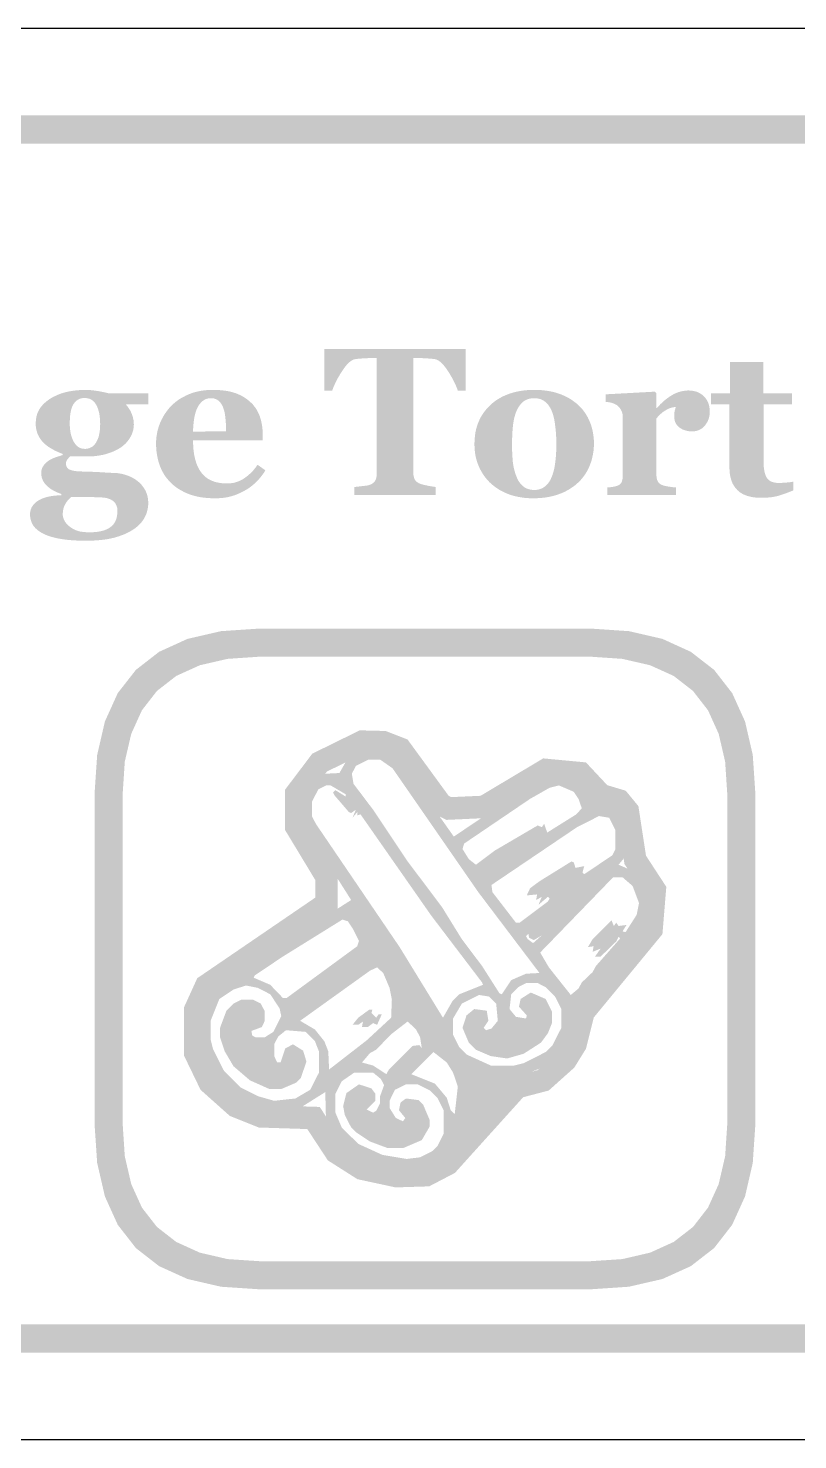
# Model space of a CAD drawing. Header units: millimetres. Extents: x 6 to 294, y 109 to 451.
# Drawn here: x 178.76 to 189.7, y 244.86 to 264.94 of the extents above; entities that cross this region are included whole.
import ezdxf

# ---------------------------------------------------------------- set-up
doc = ezdxf.new("R2010")
doc.units = ezdxf.units.MM
doc.layers.add('CUT', color=1, linetype='Continuous')
doc.layers.add('RASTER', color=7, linetype='Continuous')

msp = doc.modelspace()

# ---------------------------------------------------------------- hatches: boundary and pattern name
at = {"layer": 'RASTER'}
h = msp.add_hatch(color=7, dxfattribs=at)
h.paths.add_polyline_path([(143.2, 261.501), (143.234, 262.016), (143.337, 262.463), (143.509, 262.841), (143.75, 263.151), (144.059, 263.391), (144.438, 263.563), (144.884, 263.666), (145.4, 263.701), (202.6, 263.701), (203.116, 263.666), (203.563, 263.563), (203.941, 263.391), (204.25, 263.151), (204.491, 262.841), (204.663, 262.463), (204.766, 262.016), (204.8, 261.501), (204.8, 248.301), (204.766, 247.785), (204.663, 247.338), (204.491, 246.96), (204.25, 246.651), (203.941, 246.41), (203.563, 246.238), (203.116, 246.135), (202.6, 246.101), (145.4, 246.101), (144.884, 246.135), (144.438, 246.238), (144.059, 246.41), (143.75, 246.651), (143.509, 246.96), (143.337, 247.338), (143.234, 247.785), (143.2, 248.301)])
h.paths.add_polyline_path([(143.6, 261.501), (143.6, 248.301), (143.628, 247.879), (143.712, 247.513), (143.853, 247.204), (144.05, 246.951), (144.303, 246.754), (144.613, 246.613), (144.978, 246.529), (145.4, 246.501), (202.6, 246.501), (203.022, 246.529), (203.388, 246.613), (203.697, 246.754), (203.95, 246.951), (204.147, 247.204), (204.288, 247.513), (204.372, 247.879), (204.4, 248.301), (204.4, 261.501), (204.372, 261.923), (204.288, 262.288), (204.147, 262.598), (203.95, 262.851), (203.697, 263.048), (203.388, 263.188), (203.022, 263.273), (202.6, 263.301), (145.4, 263.301), (144.978, 263.273), (144.613, 263.188), (144.303, 263.048), (144.05, 262.851), (143.853, 262.598), (143.712, 262.288), (143.628, 261.923), (143.6, 261.501)], flags=0)
for points in [[(184.981, 259.785), (184.868, 259.785), (184.856, 259.818), (184.842, 259.853), (184.827, 259.887), (184.809, 259.923), (184.79, 259.959), (184.769, 259.995), (184.747, 260.033), (184.723, 260.07), (184.698, 260.106), (184.673, 260.138), (184.65, 260.165), (184.626, 260.188), (184.603, 260.206), (184.581, 260.22), (184.559, 260.229), (184.537, 260.234), (184.525, 260.236), (184.513, 260.237), (184.499, 260.239), (184.485, 260.24), (184.47, 260.241), (184.455, 260.242), (184.438, 260.244), (184.422, 260.245), (184.405, 260.246), (184.388, 260.247), (184.373, 260.247), (184.358, 260.248), (184.343, 260.248), (184.329, 260.249), (184.316, 260.249), (184.303, 260.249), (184.234, 260.249), (184.234, 258.619), (184.234, 258.606), (184.235, 258.593), (184.237, 258.581), (184.239, 258.569), (184.242, 258.558), (184.245, 258.547), (184.249, 258.536), (184.253, 258.526), (184.259, 258.516), (184.265, 258.507), (184.273, 258.498), (184.281, 258.49), (184.291, 258.482), (184.302, 258.475), (184.315, 258.468), (184.328, 258.462), (184.337, 258.459), (184.347, 258.455), (184.358, 258.452), (184.371, 258.449), (184.385, 258.445), (184.399, 258.442), (184.415, 258.438), (184.433, 258.435), (184.45, 258.431), (184.467, 258.428), (184.483, 258.426), (184.498, 258.423), (184.513, 258.421), (184.527, 258.418), (184.541, 258.417), (184.553, 258.415), (184.553, 258.301), (183.395, 258.301), (183.395, 258.415), (183.406, 258.416), (183.418, 258.417), (183.431, 258.419), (183.446, 258.42), (183.461, 258.422), (183.478, 258.424), (183.495, 258.426), (183.514, 258.428), (183.533, 258.43), (183.55, 258.432), (183.565, 258.434), (183.579, 258.436), (183.591, 258.439), (183.602, 258.442), (183.611, 258.444), (183.619, 258.447), (183.633, 258.453), (183.645, 258.46), (183.656, 258.467), (183.667, 258.475), (183.675, 258.483), (183.683, 258.491), (183.69, 258.501), (183.695, 258.51), (183.7, 258.52), (183.703, 258.531), (183.707, 258.542), (183.709, 258.553), (183.711, 258.565), (183.713, 258.578), (183.714, 258.591), (183.714, 258.604), (183.714, 260.249), (183.645, 260.249), (183.633, 260.249), (183.619, 260.249), (183.605, 260.248), (183.591, 260.248), (183.576, 260.247), (183.56, 260.247), (183.544, 260.246), (183.527, 260.245), (183.51, 260.244), (183.494, 260.242), (183.478, 260.241), (183.463, 260.24), (183.449, 260.239), (183.436, 260.237), (183.423, 260.236), (183.411, 260.234), (183.389, 260.229), (183.367, 260.22), (183.345, 260.206), (183.322, 260.188), (183.299, 260.165), (183.275, 260.138), (183.25, 260.106), (183.226, 260.07), (183.201, 260.033), (183.179, 259.995), (183.158, 259.959), (183.139, 259.923), (183.122, 259.887), (183.106, 259.853), (183.092, 259.818), (183.08, 259.785), (182.967, 259.785), (182.967, 260.379), (184.981, 260.379)], [(189.642, 258.368), (189.619, 258.358), (189.595, 258.348), (189.57, 258.339), (189.545, 258.329), (189.52, 258.32), (189.494, 258.311), (189.468, 258.303), (189.442, 258.294), (189.414, 258.286), (189.385, 258.28), (189.355, 258.274), (189.323, 258.269), (189.29, 258.266), (189.255, 258.263), (189.219, 258.262), (189.181, 258.261), (189.126, 258.263), (189.074, 258.268), (189.026, 258.277), (188.982, 258.289), (188.941, 258.305), (188.904, 258.324), (188.871, 258.346), (188.842, 258.373), (188.816, 258.402), (188.793, 258.434), (188.774, 258.469), (188.759, 258.508), (188.747, 258.549), (188.738, 258.593), (188.733, 258.64), (188.731, 258.69), (188.731, 259.59), (188.468, 259.59), (188.468, 259.748), (188.737, 259.748), (188.737, 260.192), (189.213, 260.192), (189.213, 259.748), (189.623, 259.748), (189.623, 259.59), (189.216, 259.59), (189.216, 258.787), (189.217, 258.746), (189.219, 258.708), (189.223, 258.673), (189.228, 258.641), (189.235, 258.612), (189.243, 258.586), (189.253, 258.563), (189.264, 258.544), (189.277, 258.527), (189.292, 258.513), (189.31, 258.5), (189.33, 258.49), (189.353, 258.482), (189.378, 258.477), (189.405, 258.473), (189.434, 258.472), (189.445, 258.472), (189.456, 258.473), (189.468, 258.473), (189.482, 258.474), (189.496, 258.474), (189.511, 258.475), (189.527, 258.477), (189.544, 258.478), (189.561, 258.48), (189.577, 258.481), (189.591, 258.483), (189.604, 258.484), (189.615, 258.486), (189.626, 258.488), (189.635, 258.489), (189.642, 258.491)], [(188.451, 259.486), (188.45, 259.458), (188.447, 259.432), (188.442, 259.406), (188.434, 259.381), (188.425, 259.357), (188.413, 259.334), (188.399, 259.312), (188.383, 259.29), (188.365, 259.271), (188.345, 259.253), (188.325, 259.239), (188.303, 259.227), (188.279, 259.218), (188.255, 259.211), (188.228, 259.207), (188.201, 259.206), (188.175, 259.207), (188.15, 259.209), (188.125, 259.214), (188.102, 259.22), (188.08, 259.227), (188.059, 259.237), (188.039, 259.248), (188.02, 259.26), (188.003, 259.275), (187.988, 259.291), (187.975, 259.308), (187.965, 259.327), (187.956, 259.348), (187.951, 259.37), (187.947, 259.394), (187.946, 259.42), (187.946, 259.432), (187.947, 259.444), (187.947, 259.455), (187.948, 259.466), (187.949, 259.475), (187.95, 259.484), (187.952, 259.492), (187.953, 259.5), (187.955, 259.507), (187.957, 259.514), (187.959, 259.521), (187.96, 259.527), (187.962, 259.534), (187.964, 259.541), (187.965, 259.547), (187.967, 259.553), (187.95, 259.552), (187.932, 259.549), (187.915, 259.545), (187.897, 259.54), (187.879, 259.534), (187.861, 259.526), (187.843, 259.517), (187.824, 259.506), (187.806, 259.495), (187.788, 259.483), (187.771, 259.469), (187.754, 259.455), (187.738, 259.44), (187.722, 259.424), (187.707, 259.407), (187.693, 259.389), (187.693, 258.585), (187.693, 258.572), (187.694, 258.56), (187.695, 258.549), (187.697, 258.538), (187.699, 258.528), (187.702, 258.518), (187.705, 258.509), (187.709, 258.5), (187.713, 258.492), (187.718, 258.484), (187.724, 258.477), (187.73, 258.47), (187.737, 258.464), (187.745, 258.458), (187.754, 258.452), (187.763, 258.447), (187.772, 258.443), (187.782, 258.44), (187.793, 258.436), (187.805, 258.432), (187.819, 258.429), (187.834, 258.426), (187.85, 258.423), (187.868, 258.42), (187.885, 258.418), (187.901, 258.415), (187.916, 258.413), (187.93, 258.412), (187.943, 258.41), (187.954, 258.409), (187.964, 258.408), (187.972, 258.408), (187.972, 258.301), (186.992, 258.301), (186.992, 258.408), (187.002, 258.408), (187.011, 258.409), (187.02, 258.41), (187.029, 258.411), (187.038, 258.412), (187.048, 258.413), (187.057, 258.415), (187.066, 258.416), (187.076, 258.417), (187.084, 258.419), (187.093, 258.42), (187.101, 258.422), (187.109, 258.424), (187.116, 258.426), (187.123, 258.428), (187.13, 258.43), (187.141, 258.434), (187.152, 258.439), (187.161, 258.444), (187.17, 258.45), (187.177, 258.457), (187.184, 258.464), (187.19, 258.471), (187.195, 258.48), (187.199, 258.488), (187.202, 258.498), (187.205, 258.508), (187.208, 258.518), (187.21, 258.53), (187.211, 258.542), (187.212, 258.554), (187.212, 258.567), (187.212, 259.42), (187.212, 259.433), (187.211, 259.446), (187.209, 259.458), (187.206, 259.47), (187.202, 259.482), (187.198, 259.493), (187.193, 259.504), (187.187, 259.514), (187.181, 259.525), (187.174, 259.534), (187.167, 259.543), (187.16, 259.552), (187.152, 259.56), (187.144, 259.568), (187.136, 259.575), (187.127, 259.581), (187.12, 259.585), (187.113, 259.589), (187.105, 259.593), (187.097, 259.597), (187.089, 259.601), (187.08, 259.604), (187.07, 259.607), (187.061, 259.61), (187.05, 259.613), (187.04, 259.616), (187.029, 259.618), (187.018, 259.62), (187.007, 259.622), (186.996, 259.624), (186.984, 259.625), (186.972, 259.626), (186.972, 259.733), (187.671, 259.771), (187.693, 259.75), (187.693, 259.537), (187.698, 259.537), (187.724, 259.566), (187.75, 259.593), (187.776, 259.618), (187.803, 259.642), (187.83, 259.664), (187.857, 259.684), (187.885, 259.704), (187.913, 259.721), (187.942, 259.737), (187.97, 259.75), (188, 259.762), (188.029, 259.771), (188.059, 259.778), (188.089, 259.783), (188.119, 259.787), (188.15, 259.788), (188.183, 259.786), (188.214, 259.782), (188.244, 259.776), (188.273, 259.767), (188.299, 259.755), (188.324, 259.74), (188.347, 259.723), (188.369, 259.703), (188.388, 259.682), (188.405, 259.658), (188.419, 259.633), (188.431, 259.607), (188.44, 259.579), (188.446, 259.549), (188.45, 259.518), (188.451, 259.486)]]:
    msp.add_hatch(color=7, dxfattribs=at).paths.add_polyline_path(points)
h = msp.add_hatch(color=7, dxfattribs=at)
h.paths.add_polyline_path([(180.467, 259.59), (180.144, 259.59), (180.158, 259.574), (180.171, 259.557), (180.183, 259.54), (180.194, 259.524), (180.205, 259.506), (180.214, 259.489), (180.222, 259.471), (180.23, 259.454), (180.237, 259.436), (180.242, 259.417), (180.247, 259.399), (180.251, 259.38), (180.255, 259.362), (180.257, 259.343), (180.258, 259.324), (180.259, 259.304), (180.258, 259.279), (180.255, 259.254), (180.251, 259.23), (180.245, 259.206), (180.237, 259.183), (180.228, 259.16), (180.217, 259.137), (180.204, 259.115), (180.19, 259.093), (180.175, 259.072), (180.159, 259.053), (180.142, 259.034), (180.123, 259.017), (180.104, 259), (180.084, 258.985), (180.062, 258.97), (180.039, 258.956), (180.016, 258.943), (179.991, 258.931), (179.965, 258.919), (179.939, 258.909), (179.911, 258.899), (179.882, 258.889), (179.853, 258.881), (179.822, 258.873), (179.791, 258.867), (179.76, 258.861), (179.728, 258.857), (179.695, 258.853), (179.661, 258.851), (179.627, 258.849), (179.592, 258.849), (179.353, 258.849), (179.349, 258.845), (179.344, 258.841), (179.34, 258.837), (179.335, 258.832), (179.33, 258.826), (179.325, 258.82), (179.32, 258.814), (179.314, 258.807), (179.309, 258.8), (179.305, 258.793), (179.302, 258.786), (179.299, 258.779), (179.296, 258.772), (179.295, 258.765), (179.294, 258.759), (179.293, 258.752), (179.294, 258.736), (179.296, 258.722), (179.3, 258.709), (179.306, 258.697), (179.313, 258.687), (179.322, 258.678), (179.332, 258.669), (179.344, 258.663), (179.359, 258.657), (179.375, 258.652), (179.395, 258.647), (179.417, 258.643), (179.441, 258.64), (179.468, 258.638), (179.498, 258.636), (179.531, 258.635), (179.564, 258.634), (179.597, 258.633), (179.631, 258.632), (179.665, 258.631), (179.698, 258.629), (179.732, 258.628), (179.766, 258.626), (179.8, 258.624), (179.833, 258.622), (179.863, 258.62), (179.891, 258.619), (179.917, 258.617), (179.94, 258.616), (179.961, 258.615), (179.979, 258.615), (179.995, 258.614), (180.016, 258.613), (180.037, 258.61), (180.058, 258.607), (180.079, 258.603), (180.101, 258.599), (180.121, 258.593), (180.142, 258.587), (180.163, 258.58), (180.184, 258.572), (180.204, 258.564), (180.223, 258.555), (180.241, 258.545), (180.259, 258.535), (180.276, 258.525), (180.293, 258.513), (180.308, 258.501), (180.325, 258.488), (180.341, 258.474), (180.356, 258.459), (180.37, 258.443), (180.383, 258.426), (180.396, 258.409), (180.408, 258.39), (180.42, 258.37), (180.43, 258.35), (180.439, 258.329), (180.446, 258.307), (180.453, 258.284), (180.457, 258.261), (180.461, 258.237), (180.463, 258.212), (180.464, 258.187), (180.463, 258.159), (180.46, 258.132), (180.456, 258.105), (180.45, 258.079), (180.443, 258.053), (180.434, 258.027), (180.423, 258.002), (180.41, 257.977), (180.396, 257.953), (180.38, 257.93), (180.362, 257.907), (180.343, 257.886), (180.321, 257.865), (180.298, 257.845), (180.273, 257.825), (180.247, 257.807), (180.217, 257.789), (180.186, 257.772), (180.154, 257.756), (180.12, 257.741), (180.084, 257.727), (180.047, 257.714), (180.009, 257.702), (179.969, 257.691), (179.928, 257.682), (179.883, 257.673), (179.837, 257.666), (179.788, 257.661), (179.737, 257.656), (179.683, 257.653), (179.627, 257.651), (179.569, 257.65), (179.475, 257.652), (179.388, 257.656), (179.306, 257.664), (179.229, 257.674), (179.159, 257.687), (179.095, 257.703), (179.036, 257.722), (178.983, 257.744), (178.936, 257.769), (178.895, 257.797), (178.86, 257.828), (178.832, 257.861), (178.81, 257.898), (178.795, 257.938), (178.785, 257.98), (178.782, 258.025), (178.784, 258.054), (178.789, 258.081), (178.797, 258.106), (178.809, 258.131), (178.824, 258.154), (178.843, 258.176), (178.865, 258.197), (178.89, 258.216), (178.919, 258.233), (178.952, 258.249), (178.989, 258.262), (179.029, 258.274), (179.073, 258.283), (179.121, 258.29), (179.172, 258.295), (179.227, 258.298), (179.227, 258.315), (179.195, 258.327), (179.164, 258.34), (179.135, 258.354), (179.107, 258.368), (179.082, 258.384), (179.059, 258.4), (179.037, 258.418), (179.017, 258.436), (178.999, 258.456), (178.984, 258.476), (178.971, 258.496), (178.961, 258.518), (178.952, 258.54), (178.946, 258.563), (178.943, 258.587), (178.942, 258.611), (178.942, 258.626), (178.944, 258.641), (178.946, 258.655), (178.949, 258.668), (178.953, 258.681), (178.959, 258.693), (178.965, 258.704), (178.972, 258.715), (178.979, 258.726), (178.988, 258.736), (178.997, 258.746), (179.006, 258.755), (179.016, 258.764), (179.026, 258.773), (179.037, 258.782), (179.049, 258.79), (179.059, 258.797), (179.07, 258.803), (179.082, 258.81), (179.094, 258.816), (179.107, 258.822), (179.12, 258.827), (179.134, 258.833), (179.148, 258.838), (179.163, 258.842), (179.176, 258.847), (179.189, 258.851), (179.202, 258.855), (179.214, 258.859), (179.225, 258.863), (179.236, 258.866), (179.246, 258.869), (179.246, 258.885), (179.199, 258.904), (179.154, 258.924), (179.113, 258.945), (179.075, 258.967), (179.04, 258.989), (179.009, 259.013), (178.98, 259.038), (178.956, 259.064), (178.934, 259.091), (178.915, 259.12), (178.899, 259.15), (178.886, 259.181), (178.876, 259.214), (178.868, 259.249), (178.864, 259.284), (178.863, 259.322), (178.866, 259.374), (178.875, 259.424), (178.89, 259.471), (178.912, 259.516), (178.94, 259.557), (178.974, 259.596), (179.015, 259.632), (179.061, 259.666), (179.112, 259.696), (179.167, 259.722), (179.225, 259.745), (179.286, 259.763), (179.351, 259.777), (179.419, 259.787), (179.49, 259.793), (179.564, 259.795), (179.589, 259.795), (179.614, 259.794), (179.638, 259.793), (179.662, 259.791), (179.686, 259.788), (179.71, 259.785), (179.733, 259.782), (179.757, 259.778), (179.779, 259.774), (179.801, 259.77), (179.82, 259.766), (179.839, 259.762), (179.856, 259.758), (179.871, 259.755), (179.885, 259.751), (179.898, 259.748), (180.467, 259.748)])
h.paths.add_polyline_path([(179.78, 259.31), (179.779, 259.352), (179.776, 259.391), (179.772, 259.429), (179.766, 259.464), (179.758, 259.496), (179.749, 259.527), (179.738, 259.555), (179.725, 259.581), (179.711, 259.604), (179.695, 259.625), (179.676, 259.642), (179.656, 259.656), (179.635, 259.667), (179.611, 259.674), (179.586, 259.679), (179.558, 259.681), (179.544, 259.68), (179.531, 259.679), (179.518, 259.677), (179.505, 259.674), (179.493, 259.67), (179.481, 259.665), (179.47, 259.66), (179.459, 259.654), (179.448, 259.646), (179.439, 259.639), (179.429, 259.63), (179.42, 259.62), (179.412, 259.61), (179.404, 259.599), (179.397, 259.588), (179.39, 259.575), (179.384, 259.562), (179.378, 259.549), (179.373, 259.535), (179.369, 259.521), (179.365, 259.506), (179.362, 259.491), (179.359, 259.475), (179.356, 259.459), (179.354, 259.442), (179.352, 259.425), (179.351, 259.408), (179.35, 259.391), (179.349, 259.374), (179.348, 259.357), (179.348, 259.339), (179.347, 259.322), (179.348, 259.283), (179.351, 259.246), (179.355, 259.21), (179.361, 259.176), (179.369, 259.145), (179.379, 259.114), (179.39, 259.086), (179.403, 259.06), (179.418, 259.036), (179.434, 259.015), (179.451, 258.997), (179.47, 258.983), (179.491, 258.971), (179.513, 258.963), (179.536, 258.959), (179.561, 258.957), (179.587, 258.958), (179.611, 258.963), (179.633, 258.97), (179.654, 258.98), (179.674, 258.993), (179.692, 259.009), (179.708, 259.028), (179.723, 259.049), (179.736, 259.074), (179.748, 259.1), (179.758, 259.129), (179.765, 259.161), (179.772, 259.194), (179.776, 259.231), (179.779, 259.269), (179.78, 259.31)], flags=0)
h.paths.add_polyline_path([(180.026, 258.08), (180.025, 258.092), (180.024, 258.104), (180.022, 258.117), (180.019, 258.129), (180.015, 258.142), (180.01, 258.154), (180.004, 258.166), (179.998, 258.178), (179.99, 258.19), (179.98, 258.202), (179.967, 258.213), (179.953, 258.223), (179.936, 258.233), (179.917, 258.242), (179.896, 258.25), (179.873, 258.258), (179.859, 258.26), (179.843, 258.262), (179.824, 258.264), (179.804, 258.266), (179.781, 258.267), (179.756, 258.268), (179.729, 258.269), (179.7, 258.27), (179.668, 258.271), (179.634, 258.271), (179.596, 258.272), (179.556, 258.272), (179.513, 258.273), (179.468, 258.273), (179.419, 258.273), (179.368, 258.273), (179.355, 258.262), (179.343, 258.25), (179.332, 258.238), (179.321, 258.225), (179.31, 258.212), (179.3, 258.198), (179.291, 258.184), (179.282, 258.169), (179.274, 258.154), (179.267, 258.137), (179.261, 258.12), (179.256, 258.103), (179.253, 258.084), (179.25, 258.065), (179.248, 258.045), (179.248, 258.024), (179.248, 258.015), (179.249, 258.005), (179.251, 257.995), (179.253, 257.985), (179.256, 257.975), (179.259, 257.965), (179.264, 257.954), (179.268, 257.943), (179.274, 257.932), (179.28, 257.922), (179.287, 257.911), (179.295, 257.901), (179.303, 257.891), (179.312, 257.881), (179.322, 257.871), (179.333, 257.861), (179.346, 257.851), (179.359, 257.841), (179.373, 257.832), (179.387, 257.823), (179.401, 257.815), (179.416, 257.808), (179.431, 257.801), (179.447, 257.795), (179.464, 257.789), (179.483, 257.784), (179.503, 257.78), (179.526, 257.777), (179.551, 257.774), (179.578, 257.772), (179.607, 257.771), (179.637, 257.771), (179.683, 257.772), (179.726, 257.775), (179.767, 257.781), (179.804, 257.789), (179.839, 257.799), (179.871, 257.812), (179.9, 257.827), (179.926, 257.844), (179.949, 257.863), (179.97, 257.886), (179.987, 257.911), (180.001, 257.939), (180.012, 257.97), (180.019, 258.004), (180.024, 258.04), (180.026, 258.08)], flags=0)
h = msp.add_hatch(color=7, dxfattribs=at)
h.paths.add_polyline_path([(182.131, 258.651), (182.117, 258.63), (182.104, 258.61), (182.089, 258.59), (182.074, 258.57), (182.058, 258.55), (182.042, 258.531), (182.025, 258.512), (182.007, 258.493), (181.988, 258.475), (181.969, 258.458), (181.95, 258.441), (181.929, 258.425), (181.908, 258.409), (181.887, 258.394), (181.865, 258.38), (181.842, 258.367), (181.817, 258.353), (181.793, 258.341), (181.768, 258.329), (181.743, 258.318), (181.719, 258.308), (181.694, 258.298), (181.669, 258.29), (181.644, 258.282), (181.618, 258.276), (181.592, 258.27), (181.564, 258.265), (181.536, 258.261), (181.506, 258.258), (181.476, 258.256), (181.445, 258.254), (181.413, 258.254), (181.36, 258.255), (181.308, 258.258), (181.259, 258.263), (181.211, 258.269), (181.165, 258.278), (181.121, 258.289), (181.079, 258.301), (181.039, 258.315), (181, 258.331), (180.963, 258.349), (180.928, 258.368), (180.895, 258.388), (180.863, 258.409), (180.833, 258.432), (180.805, 258.456), (180.779, 258.481), (180.754, 258.508), (180.731, 258.535), (180.709, 258.564), (180.689, 258.594), (180.671, 258.626), (180.654, 258.658), (180.639, 258.692), (180.625, 258.726), (180.614, 258.762), (180.603, 258.799), (180.595, 258.836), (180.588, 258.874), (180.582, 258.912), (180.578, 258.952), (180.576, 258.992), (180.575, 259.033), (180.576, 259.07), (180.578, 259.107), (180.583, 259.144), (180.589, 259.18), (180.596, 259.215), (180.606, 259.25), (180.617, 259.285), (180.63, 259.32), (180.644, 259.353), (180.66, 259.386), (180.678, 259.418), (180.696, 259.449), (180.717, 259.479), (180.738, 259.508), (180.761, 259.536), (180.786, 259.563), (180.812, 259.589), (180.839, 259.613), (180.868, 259.636), (180.898, 259.658), (180.931, 259.678), (180.965, 259.697), (181, 259.715), (181.037, 259.732), (181.076, 259.747), (181.115, 259.76), (181.156, 259.771), (181.198, 259.78), (181.241, 259.787), (181.285, 259.792), (181.33, 259.795), (181.376, 259.796), (181.426, 259.796), (181.474, 259.793), (181.52, 259.789), (181.563, 259.784), (181.604, 259.777), (181.643, 259.768), (181.679, 259.758), (181.713, 259.747), (181.745, 259.734), (181.776, 259.719), (181.806, 259.704), (181.834, 259.687), (181.86, 259.669), (181.885, 259.65), (181.909, 259.63), (181.931, 259.609), (181.952, 259.588), (181.97, 259.565), (181.988, 259.542), (182.004, 259.518), (182.018, 259.493), (182.031, 259.467), (182.043, 259.44), (182.053, 259.412), (182.062, 259.383), (182.07, 259.354), (182.076, 259.325), (182.082, 259.296), (182.086, 259.266), (182.089, 259.235), (182.09, 259.205), (182.091, 259.174), (182.091, 259.079), (181.101, 259.079), (181.103, 259.006), (181.108, 258.937), (181.117, 258.874), (181.13, 258.814), (181.146, 258.759), (181.166, 258.709), (181.189, 258.663), (181.217, 258.622), (181.248, 258.585), (181.283, 258.553), (181.323, 258.526), (181.366, 258.504), (181.414, 258.487), (181.467, 258.475), (181.523, 258.467), (181.584, 258.465), (181.618, 258.466), (181.651, 258.47), (181.684, 258.475), (181.715, 258.484), (181.745, 258.494), (181.775, 258.507), (181.804, 258.523), (181.832, 258.54), (181.859, 258.56), (181.885, 258.581), (181.91, 258.603), (181.934, 258.626), (181.957, 258.65), (181.978, 258.676), (181.999, 258.703), (182.019, 258.731)])
h.paths.add_polyline_path([(181.571, 259.208), (181.571, 259.23), (181.57, 259.252), (181.57, 259.274), (181.569, 259.297), (181.568, 259.319), (181.566, 259.342), (181.564, 259.365), (181.562, 259.388), (181.56, 259.41), (181.557, 259.432), (181.554, 259.452), (181.55, 259.472), (181.546, 259.49), (181.542, 259.507), (181.537, 259.523), (181.531, 259.539), (181.525, 259.555), (181.518, 259.571), (181.51, 259.585), (181.502, 259.599), (181.493, 259.611), (181.484, 259.623), (181.474, 259.633), (181.463, 259.643), (181.452, 259.651), (181.44, 259.658), (181.428, 259.664), (181.414, 259.669), (181.4, 259.673), (181.386, 259.676), (181.37, 259.677), (181.354, 259.678), (181.327, 259.676), (181.301, 259.671), (181.276, 259.662), (181.253, 259.649), (181.231, 259.633), (181.211, 259.613), (181.192, 259.59), (181.174, 259.563), (181.158, 259.533), (181.144, 259.498), (181.132, 259.459), (181.122, 259.416), (181.114, 259.369), (181.108, 259.317), (181.103, 259.261), (181.101, 259.202)], flags=0)
h = msp.add_hatch(color=7, dxfattribs=at)
h.paths.add_polyline_path([(186.581, 259.581), (186.607, 259.555), (186.632, 259.528), (186.655, 259.5), (186.676, 259.47), (186.696, 259.439), (186.715, 259.407), (186.731, 259.374), (186.746, 259.339), (186.76, 259.304), (186.771, 259.268), (186.781, 259.231), (186.789, 259.193), (186.795, 259.154), (186.8, 259.115), (186.803, 259.075), (186.803, 259.035), (186.803, 258.994), (186.8, 258.955), (186.796, 258.915), (186.789, 258.877), (186.781, 258.839), (186.772, 258.801), (186.76, 258.764), (186.747, 258.728), (186.732, 258.692), (186.716, 258.658), (186.697, 258.625), (186.678, 258.594), (186.656, 258.564), (186.633, 258.535), (186.609, 258.507), (186.582, 258.481), (186.553, 258.454), (186.522, 258.429), (186.489, 258.406), (186.455, 258.384), (186.42, 258.364), (186.384, 258.345), (186.346, 258.328), (186.306, 258.313), (186.265, 258.299), (186.223, 258.287), (186.179, 258.277), (186.134, 258.269), (186.088, 258.262), (186.04, 258.258), (185.99, 258.255), (185.939, 258.254), (185.895, 258.255), (185.852, 258.257), (185.809, 258.261), (185.768, 258.267), (185.727, 258.274), (185.687, 258.283), (185.648, 258.293), (185.61, 258.305), (185.573, 258.319), (185.537, 258.334), (185.503, 258.351), (185.469, 258.369), (185.436, 258.389), (185.404, 258.411), (185.374, 258.434), (185.344, 258.459), (185.317, 258.484), (185.292, 258.511), (185.268, 258.539), (185.245, 258.569), (185.224, 258.6), (185.204, 258.632), (185.186, 258.666), (185.169, 258.701), (185.154, 258.738), (185.141, 258.776), (185.129, 258.814), (185.12, 258.854), (185.113, 258.895), (185.108, 258.937), (185.105, 258.98), (185.104, 259.024), (185.105, 259.068), (185.108, 259.11), (185.112, 259.151), (185.118, 259.191), (185.126, 259.229), (185.136, 259.266), (185.147, 259.302), (185.161, 259.337), (185.176, 259.371), (185.192, 259.404), (185.211, 259.436), (185.231, 259.467), (185.253, 259.497), (185.277, 259.526), (185.303, 259.554), (185.33, 259.581), (185.358, 259.606), (185.387, 259.629), (185.418, 259.651), (185.451, 259.672), (185.485, 259.691), (185.521, 259.709), (185.558, 259.725), (185.597, 259.74), (185.637, 259.753), (185.679, 259.765), (185.722, 259.774), (185.765, 259.782), (185.81, 259.788), (185.857, 259.793), (185.904, 259.796), (185.952, 259.796), (186.003, 259.796), (186.052, 259.793), (186.099, 259.788), (186.145, 259.782), (186.19, 259.774), (186.232, 259.765), (186.274, 259.753), (186.313, 259.74), (186.352, 259.725), (186.389, 259.709), (186.424, 259.691), (186.458, 259.672), (186.491, 259.651), (186.522, 259.629), (186.552, 259.606), (186.581, 259.581)])
h.paths.add_polyline_path([(186.206, 258.566), (186.214, 258.587), (186.221, 258.609), (186.228, 258.632), (186.234, 258.657), (186.24, 258.682), (186.245, 258.709), (186.249, 258.736), (186.253, 258.765), (186.257, 258.795), (186.26, 258.826), (186.263, 258.858), (186.265, 258.892), (186.267, 258.927), (186.268, 258.962), (186.269, 258.999), (186.269, 259.038), (186.269, 259.064), (186.268, 259.091), (186.267, 259.119), (186.265, 259.147), (186.263, 259.177), (186.261, 259.208), (186.258, 259.239), (186.254, 259.272), (186.25, 259.304), (186.246, 259.334), (186.241, 259.363), (186.236, 259.39), (186.23, 259.415), (186.224, 259.438), (186.217, 259.46), (186.21, 259.48), (186.201, 259.502), (186.191, 259.524), (186.18, 259.544), (186.168, 259.562), (186.156, 259.58), (186.142, 259.596), (186.128, 259.611), (186.113, 259.625), (186.097, 259.637), (186.08, 259.648), (186.061, 259.657), (186.042, 259.665), (186.022, 259.67), (186.001, 259.674), (185.979, 259.677), (185.955, 259.678), (185.93, 259.677), (185.906, 259.674), (185.883, 259.67), (185.862, 259.663), (185.842, 259.655), (185.823, 259.646), (185.805, 259.634), (185.789, 259.621), (185.774, 259.606), (185.76, 259.59), (185.746, 259.573), (185.734, 259.555), (185.722, 259.536), (185.712, 259.516), (185.702, 259.495), (185.693, 259.473), (185.686, 259.451), (185.679, 259.429), (185.673, 259.406), (185.667, 259.382), (185.662, 259.357), (185.658, 259.331), (185.654, 259.305), (185.651, 259.277), (185.648, 259.249), (185.646, 259.22), (185.643, 259.192), (185.642, 259.163), (185.641, 259.133), (185.64, 259.104), (185.639, 259.074), (185.639, 259.043), (185.639, 259.004), (185.64, 258.967), (185.64, 258.931), (185.641, 258.898), (185.643, 258.865), (185.645, 258.835), (185.647, 258.806), (185.649, 258.779), (185.652, 258.753), (185.656, 258.727), (185.661, 258.7), (185.667, 258.674), (185.673, 258.648), (185.681, 258.622), (185.69, 258.595), (185.699, 258.569), (185.708, 258.547), (185.718, 258.526), (185.728, 258.506), (185.74, 258.488), (185.753, 258.47), (185.766, 258.454), (185.78, 258.439), (185.796, 258.425), (185.812, 258.413), (185.829, 258.402), (185.848, 258.393), (185.867, 258.386), (185.888, 258.38), (185.909, 258.376), (185.932, 258.373), (185.955, 258.373), (185.977, 258.373), (185.998, 258.376), (186.018, 258.379), (186.037, 258.385), (186.055, 258.392), (186.073, 258.4), (186.09, 258.41), (186.106, 258.422), (186.122, 258.435), (186.136, 258.449), (186.15, 258.465), (186.163, 258.482), (186.175, 258.501), (186.186, 258.521), (186.196, 258.543), (186.206, 258.566)], flags=0)
h = msp.add_hatch(color=7, dxfattribs=at)
h.paths.add_polyline_path([(179.7, 254.051), (179.737, 254.602), (179.847, 255.079), (180.03, 255.483), (180.288, 255.813), (180.618, 256.07), (181.022, 256.254), (181.499, 256.364), (182.05, 256.401), (186.75, 256.401), (187.301, 256.364), (187.778, 256.254), (188.182, 256.07), (188.513, 255.813), (188.77, 255.483), (188.953, 255.079), (189.063, 254.602), (189.1, 254.051), (189.1, 249.351), (189.063, 248.8), (188.953, 248.323), (188.77, 247.919), (188.513, 247.588), (188.182, 247.331), (187.778, 247.148), (187.301, 247.038), (186.75, 247.001), (182.05, 247.001), (181.499, 247.038), (181.022, 247.148), (180.618, 247.331), (180.288, 247.588), (180.03, 247.919), (179.847, 248.323), (179.737, 248.8), (179.7, 249.351)])
h.paths.add_polyline_path([(180.1, 254.051), (180.1, 249.351), (180.13, 248.894), (180.222, 248.498), (180.374, 248.163), (180.588, 247.888), (180.862, 247.675), (181.197, 247.523), (181.593, 247.431), (182.05, 247.401), (186.75, 247.401), (187.207, 247.431), (187.603, 247.523), (187.938, 247.675), (188.213, 247.888), (188.426, 248.163), (188.578, 248.498), (188.67, 248.894), (188.7, 249.351), (188.7, 254.051), (188.67, 254.508), (188.578, 254.904), (188.426, 255.239), (188.213, 255.513), (187.938, 255.727), (187.603, 255.879), (187.207, 255.97), (186.75, 256.001), (182.05, 256.001), (181.593, 255.97), (181.197, 255.879), (180.862, 255.727), (180.587, 255.513), (180.374, 255.239), (180.222, 254.904), (180.13, 254.508), (180.1, 254.051)], flags=0)
h = msp.add_hatch(color=7, dxfattribs=at)
h.paths.add_polyline_path([(183.472, 254.953), (183.841, 254.944), (184.152, 254.823), (184.736, 254.023), (184.775, 254.003), (185.191, 254.022), (186.082, 254.554), (186.69, 254.497), (186.993, 254.173), (187.256, 254.094), (187.436, 253.875), (187.544, 253.17), (187.833, 252.727), (187.778, 252.054), (186.801, 250.868), (186.69, 250.423), (186.524, 250.155), (186.16, 249.829), (185.797, 249.734), (184.826, 248.657), (184.46, 248.466), (183.982, 248.451), (183.439, 248.568), (183.018, 248.836), (182.726, 249.281), (182.035, 249.303), (181.624, 249.468), (181.208, 249.839), (180.971, 250.329), (180.971, 251.01), (181.161, 251.427), (182.839, 252.573), (182.839, 252.825), (182.41, 253.535), (182.41, 254.109), (182.797, 254.621)])
h.paths.add_polyline_path([(183.543, 254.631), (183.006, 254.367), (182.73, 254.002), (182.73, 253.624), (183.159, 252.915), (183.159, 252.404), (181.415, 251.213), (181.291, 250.94), (181.291, 250.402), (181.468, 250.035), (181.795, 249.744), (182.101, 249.621), (182.903, 249.596), (183.248, 249.069), (183.563, 248.869), (184.011, 248.772), (184.377, 248.784), (184.627, 248.914), (185.624, 250.02), (186.004, 250.119), (186.276, 250.362), (186.392, 250.549), (186.508, 251.015), (187.467, 252.18), (187.505, 252.644), (187.238, 253.052), (187.133, 253.74), (187.071, 253.815), (186.819, 253.891), (186.539, 254.19), (186.156, 254.226), (185.286, 253.706), (184.704, 253.679), (184.522, 253.773), (183.948, 254.559), (183.777, 254.626), (183.543, 254.631)], flags=0)
h = msp.add_hatch(color=7, dxfattribs=at)
h.paths.add_polyline_path([(183.538, 254.695), (183.762, 254.705), (184.006, 254.581), (184.81, 253.442), (185.861, 254.146), (186.173, 254.303), (186.44, 254.303), (186.618, 254.213), (186.685, 254.146), (186.799, 253.925), (187.01, 253.901), (187.154, 253.811), (187.277, 253.566), (187.277, 253.265), (187.22, 253.121), (187.154, 253.041), (187.388, 252.94), (187.488, 252.84), (187.612, 252.528), (187.579, 252.294), (187.421, 252.016), (186.531, 250.965), (186.507, 250.721), (186.44, 250.52), (186.35, 250.376), (186.116, 250.175), (185.66, 249.994), (185.513, 249.807), (185.326, 249.626), (185.279, 249.539), (185.024, 249.291), (184.977, 249.204), (184.609, 248.836), (184.365, 248.712), (183.896, 248.712), (183.561, 248.812), (183.283, 248.97), (183.149, 249.104), (183.025, 249.314), (182.992, 249.415), (182.982, 249.807), (182.624, 249.582), (182.389, 249.515), (182.122, 249.549), (181.743, 249.706), (181.643, 249.773), (181.375, 250.074), (181.218, 250.419), (181.218, 250.587), (181.184, 250.654), (181.251, 251.022), (181.408, 251.3), (183.35, 252.539), (182.969, 253.141), (182.781, 253.389), (182.657, 253.633), (182.624, 253.868), (182.734, 254.159), (182.815, 254.246), (182.992, 254.336), (183.183, 254.346), (183.317, 254.581)])
h.paths.add_polyline_path([(183.595, 254.537), (183.417, 254.447), (183.36, 254.336), (183.384, 254.192), (183.672, 253.811), (184.154, 253.088), (184.643, 252.438), (184.924, 251.983), (185.212, 251.601), (185.459, 251.213), (185.493, 251.199), (185.627, 251.4), (185.838, 251.491), (186.029, 251.501), (185.158, 252.652), (183.939, 254.413), (183.762, 254.537)], flags=0)
h.paths.add_polyline_path([(182.992, 254.169), (182.882, 254.112), (182.791, 253.935), (182.791, 253.734), (182.848, 253.623), (184.04, 251.869), (184.656, 250.865), (184.79, 251.099), (184.89, 251.199), (185.225, 251.333), (185.212, 251.367), (184.489, 252.318), (183.484, 253.757), (183.437, 253.744), (183.437, 253.791), (183.37, 253.71), (183.417, 253.824), (183.35, 253.777), (183.317, 253.791), (183.116, 254.025), (183.092, 254.069), (183.126, 254.102), (183.27, 254.012), (183.27, 254.045), (183.059, 254.169)], flags=0)
h.paths.add_polyline_path([(186.306, 254.169), (186.173, 254.136), (185.895, 253.978), (184.957, 253.342), (184.934, 253.265), (185.024, 253.121), (185.125, 253.041), (185.392, 253.242), (185.962, 253.576), (186.005, 253.6), (186.062, 253.576), (186.096, 253.623), (186.139, 253.499), (186.551, 253.757), (186.631, 253.844), (186.584, 253.978), (186.517, 254.079)], flags=0)
h.paths.add_polyline_path([(186.876, 253.734), (186.564, 253.576), (185.346, 252.753), (185.359, 252.652), (185.694, 252.217), (185.747, 252.217), (186.149, 252.518), (186.173, 252.562), (186.149, 252.585), (186.015, 252.472), (186.062, 252.585), (185.982, 252.539), (185.995, 252.619), (185.848, 252.605), (185.895, 252.706), (186.029, 252.806), (186.484, 253.088), (186.517, 253.074), (186.541, 252.997), (186.665, 253.021), (186.641, 252.93), (186.665, 252.907), (187.066, 253.175), (187.11, 253.265), (187.11, 253.533), (187.02, 253.71)], flags=0)
h.paths.add_polyline_path([(187.077, 252.863), (186.039, 251.792), (186.163, 251.581), (186.474, 251.189), (186.584, 251.28), (186.631, 251.367), (186.785, 251.514), (186.832, 251.601), (187.177, 251.993), (187.154, 252.016), (187.12, 251.949), (186.899, 251.735), (186.819, 251.735), (186.899, 251.849), (186.785, 251.802), (186.799, 251.882), (186.718, 251.869), (186.785, 251.983), (187.053, 252.251), (187.087, 252.17), (187.12, 252.217), (187.154, 252.17), (187.267, 252.184), (187.21, 252.093), (187.254, 252.083), (187.411, 252.328), (187.445, 252.495), (187.354, 252.739), (187.21, 252.863)], flags=0)
h.paths.add_polyline_path([(183.226, 252.261), (182.379, 251.735), (181.978, 251.467), (181.964, 251.434), (182.199, 251.333), (182.379, 251.146), (182.433, 251.146), (183.437, 251.882), (183.461, 251.959), (183.37, 252.137), (183.303, 252.237)], flags=0)
h.paths.add_polyline_path([(185.871, 252.06), (185.838, 252.026), (185.861, 251.983), (185.938, 251.926), (186.062, 252.036), (185.948, 251.969), (185.881, 252.003)], flags=0)
h.paths.add_polyline_path([(183.719, 251.581), (183.618, 251.534), (182.624, 250.821), (182.835, 250.697), (182.969, 250.53), (183.025, 250.386), (183.036, 250.128), (183.571, 250.543), (183.919, 250.865), (183.929, 251.122), (183.896, 251.29), (183.806, 251.501)], flags=0)
h.paths.add_polyline_path([(185.838, 251.357), (185.727, 251.3), (185.627, 251.199), (185.603, 250.988), (185.694, 250.878), (185.838, 250.854), (185.848, 250.898), (185.737, 251.022), (185.761, 251.132), (185.905, 251.223), (186.116, 251.132), (186.206, 250.955), (186.206, 250.788), (186.149, 250.644), (186.049, 250.51), (185.804, 250.352), (185.57, 250.285), (185.336, 250.319), (185.125, 250.409), (185.024, 250.51), (184.934, 250.721), (184.991, 250.898), (185.101, 250.988), (185.279, 250.965), (185.302, 250.821), (185.235, 250.721), (185.269, 250.687), (185.346, 250.711), (185.436, 250.821), (185.413, 251.065), (185.312, 251.166), (185.168, 251.189), (184.924, 251.065), (184.8, 250.854), (184.8, 250.62), (184.89, 250.443), (184.991, 250.342), (185.336, 250.185), (185.67, 250.185), (185.804, 250.218), (186.116, 250.376), (186.216, 250.476), (186.34, 250.721), (186.34, 250.988), (186.25, 251.166), (186.116, 251.3), (186.005, 251.357)], flags=0)
h.paths.add_polyline_path([(181.854, 251.323), (181.676, 251.266), (181.475, 251.132), (181.351, 250.821), (181.351, 250.553), (181.385, 250.419), (181.542, 250.108), (181.777, 249.874), (182.021, 249.75), (182.255, 249.683), (182.557, 249.716), (182.768, 249.84), (182.892, 250.084), (182.892, 250.386), (182.835, 250.53), (182.701, 250.664), (182.423, 250.687), (182.312, 250.597), (182.255, 250.486), (182.255, 250.319), (182.299, 250.228), (182.346, 250.228), (182.413, 250.429), (182.523, 250.486), (182.667, 250.396), (182.714, 250.242), (182.634, 250.007), (182.567, 249.941), (182.356, 249.85), (182.188, 249.85), (181.911, 249.974), (181.676, 250.175), (181.552, 250.386), (181.485, 250.587), (181.485, 250.721), (181.576, 250.965), (181.676, 251.065), (181.787, 251.122), (181.954, 251.122), (182.065, 251.065), (182.122, 250.955), (182.122, 250.821), (182.078, 250.731), (181.931, 250.677), (181.944, 250.61), (181.988, 250.587), (182.122, 250.587), (182.245, 250.664), (182.356, 250.888), (182.332, 250.998), (182.199, 251.199), (182.021, 251.29)], flags=0)
h.paths.add_polyline_path([(183.605, 250.978), (183.652, 250.978), (183.638, 250.932), (183.705, 250.865), (183.739, 250.911), (183.785, 250.911), (183.719, 250.764), (183.662, 250.788), (183.585, 250.731), (183.504, 250.731), (183.518, 250.811), (183.451, 250.764), (183.37, 250.764), (183.451, 250.865)], flags=0)
h.paths.add_polyline_path([(184.154, 250.811), (183.919, 250.63), (183.705, 250.409), (183.618, 250.362), (183.504, 250.228), (183.662, 250.185), (183.852, 250.061), (183.886, 250.128), (184.221, 250.463), (184.321, 250.476), (184.355, 250.429), (184.331, 250.587), (184.274, 250.697)], flags=0)
h.paths.add_polyline_path([(184.522, 250.376), (184.207, 250.061), (184.542, 249.927), (184.71, 249.726), (184.766, 249.549), (184.823, 249.492), (184.867, 249.884), (184.8, 250.084), (184.71, 250.228)], flags=0)
h.paths.add_polyline_path([(183.394, 250.084), (183.216, 249.961), (183.126, 249.783), (183.126, 249.515), (183.216, 249.304), (183.451, 249.07), (183.796, 248.913), (184.14, 248.856), (184.331, 248.879), (184.509, 248.97), (184.576, 249.037), (184.666, 249.214), (184.666, 249.549), (184.576, 249.726), (184.475, 249.827), (184.298, 249.917), (184.13, 249.917), (183.973, 249.84), (183.896, 249.683), (183.896, 249.582), (183.986, 249.438), (184.087, 249.391), (184.12, 249.438), (184.03, 249.549), (184.053, 249.659), (184.13, 249.716), (184.308, 249.693), (184.375, 249.626), (184.465, 249.415), (184.465, 249.314), (184.355, 249.124), (184.097, 249.013), (183.862, 249.013), (183.618, 249.104), (183.417, 249.237), (183.35, 249.304), (183.26, 249.482), (183.236, 249.606), (183.283, 249.793), (183.461, 249.917), (183.638, 249.86), (183.695, 249.783), (183.695, 249.683), (183.571, 249.559), (183.662, 249.515), (183.705, 249.539), (183.762, 249.649), (183.762, 249.75), (183.819, 249.907), (183.772, 249.994), (183.662, 250.084)], flags=0)

# ---------------------------------------------------------------- linework, layer by layer
at = {"layer": 'CUT'}
for points in [[(144.999, 264.941), (203.001, 264.941)], [(203.001, 244.861), (144.999, 244.861)]]:
    msp.add_lwpolyline(points, dxfattribs=at)

doc.saveas('drawing.dxf')
